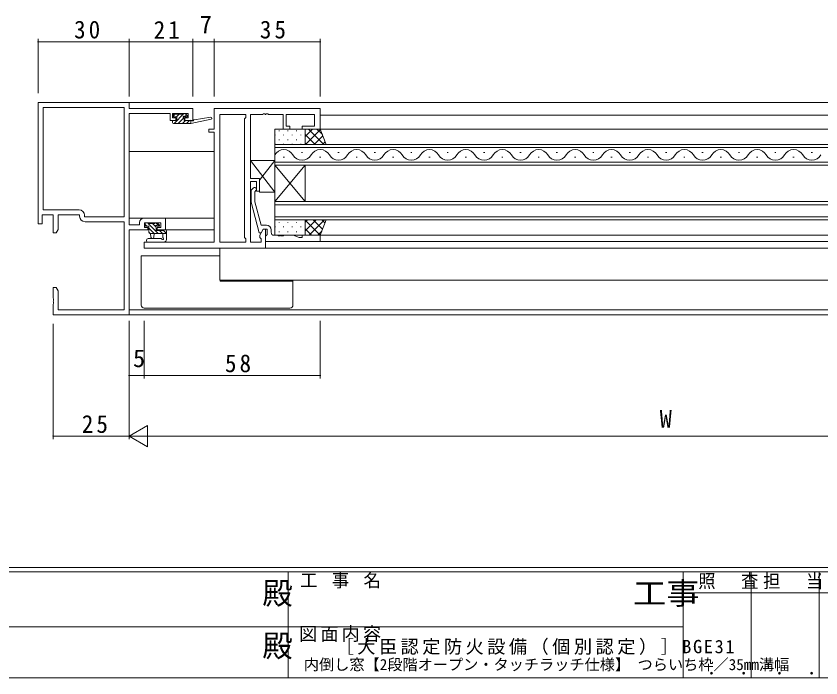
# Model space of a CAD drawing. Units: millimetres, scale not verified. Extents: x -594 to 199, y -420 to 144.
# Drawn here: x -295.8 to -30.6, y -420 to -201.9 of the extents above; entities that cross this region are included whole.
import ezdxf
from ezdxf.enums import TextEntityAlignment as Align

# ---------------------------------------------------------------- set-up
doc = ezdxf.new("R2010")
doc.units = ezdxf.units.MM
doc.header["$LTSCALE"] = 2
for name, color, linetype, lineweight in [('0-1_YKK_ZWAK', 7, 'Continuous', 9), ('0-3_YKK_12', 2, 'Continuous', 9), ('0-4_YKK_D', 6, 'Continuous', 9), ('0-5_YKK_13', 4, 'Continuous', 9), ('0-6_YKK_11', 7, 'Continuous', 9)]:
    doc.layers.add(name, color=color, linetype=linetype, lineweight=lineweight)
doc.layers.add('0-2_USER1', color=7, linetype='Continuous')
doc.styles.add('ＭＳ ゴシック', font='')
doc.styles.get('ＭＳ ゴシック').set_extended_font_data('MS Gothic')

msp = doc.modelspace()

# ---------------------------------------------------------------- linework, layer by layer
at = {"layer": '0-1_YKK_ZWAK'}
for p, q in [((178.8, -383.6), (-591.2, -383.6)), ((141, -385), (-591.2, -385)), ((-206.2, -385), (-206.2, -420)), ((-76, -385), (-76, -420)), ((-53.6, -385), (-53.6, -420)), ((-31.2, -385), (-31.2, -420)), ((-7.816, -391.999), (-76, -391.999)), ((-333.6, -403.199), (-204.8, -403.199)), ((-204.8, -403.199), (-76, -403.199)), ((-591.2, -420), (141, -420))]:
    msp.add_line(p, q, dxfattribs=at)
at = {"layer": '0-3_YKK_12'}
for p, q in [((-258.895, -230.325), (94.536, -230.325)), ((-195.595, -234.526), (31.236, -234.526)), ((31.736, -239.126), (-196.095, -239.126)), ((-258.595, -246.525), (-230.595, -246.525)), ((-210.595, -251.026), (-210.595, -244.226)), ((-210.595, -244.226), (46.236, -244.226)), ((46.236, -245.226), (-210.595, -245.226)), ((-207.795, -248.386), (-207.395, -248.386)), ((-201.795, -246.866), (-201.395, -246.866)), ((-195.796, -248.386), (-195.395, -248.386)), ((-189.795, -246.866), (-189.396, -246.866)), ((-183.795, -248.386), (-183.395, -248.386)), ((-177.795, -246.866), (-177.395, -246.866)), ((-171.795, -248.386), (-171.396, -248.386)), ((-165.795, -246.866), (-165.395, -246.866)), ((-159.795, -248.386), (-159.396, -248.386)), ((-153.795, -246.866), (-153.395, -246.866)), ((-147.795, -248.386), (-147.395, -248.386)), ((-141.796, -246.866), (-141.395, -246.866)), ((-135.795, -248.386), (-135.396, -248.386)), ((-129.795, -246.866), (-129.395, -246.866)), ((-123.796, -248.386), (-123.395, -248.386)), ((-117.795, -246.866), (-117.396, -246.866)), ((-111.796, -248.386), (-111.395, -248.386)), ((-105.795, -246.866), (-105.395, -246.866)), ((-99.795, -248.386), (-99.395, -248.386)), ((-93.795, -246.866), (-93.395, -246.866)), ((-87.796, -248.386), (-87.395, -248.386)), ((-81.795, -246.866), (-81.396, -246.866)), ((-75.795, -248.386), (-75.395, -248.386)), ((-69.795, -246.866), (-69.395, -246.866)), ((-63.795, -248.386), (-63.396, -248.386)), ((-57.795, -246.866), (-57.395, -246.866)), ((-51.795, -248.386), (-51.395, -248.386)), ((-45.795, -246.866), (-45.396, -246.866)), ((-39.795, -248.386), (-39.395, -248.386)), ((-33.795, -246.866), (-33.396, -246.866)), ((-210.595, -250.026), (46.236, -250.026)), ((-210.595, -263.026), (-200.596, -251.026)), ((-210.595, -251.026), (-200.596, -263.026)), ((-210.595, -251.026), (-210.595, -263.026)), ((46.236, -251.026), (-210.595, -251.026)), ((-200.596, -251.026), (-200.596, -263.026)), ((-210.595, -269.026), (-210.595, -263.026)), ((-210.595, -263.026), (46.236, -263.026)), ((46.236, -264.026), (-210.595, -264.026)), ((-230.595, -268.425), (-258.595, -268.425)), ((-210.595, -268.026), (46.236, -268.026)), ((46.236, -269.026), (-210.595, -269.026)), ((-246.896, -272.325), (-230.595, -272.325)), ((-195.895, -274.126), (31.536, -274.126)), ((-214.109, -278.326), (49.674, -278.326)), ((-213.295, -276.126), (48.936, -276.126)), ((-258.595, -298.695), (94.236, -298.695)), ((-258.895, -300.325), (94.536, -300.325))]:
    msp.add_line(p, q, dxfattribs=at)
msp.add_lwpolyline([(-228.665, -278.326), (-228.665, -288.925), (64.306, -288.925)], dxfattribs=at)
for centre, start, end in [((-207.595, -249.302), 29.20253, 150.79745), ((-195.595, -249.302), 29.20253, 150.79745), ((-183.595, -249.302), 29.20253, 150.79745), ((-171.595, -249.302), 29.20253, 150.79745), ((-159.595, -249.302), 29.20253, 150.79745), ((-147.595, -249.302), 29.20253, 150.79745), ((-135.596, -249.302), 29.20253, 150.79745), ((-123.595, -249.302), 29.20253, 150.79745), ((-111.595, -249.302), 29.20253, 150.79745), ((-99.595, -249.302), 29.20253, 150.79745), ((-87.595, -249.302), 29.20253, 150.79745), ((-75.595, -249.302), 29.20253, 150.79745), ((-63.595, -249.302), 29.20253, 150.79745), ((-51.596, -249.302), 29.20253, 150.79745), ((-39.596, -249.302), 29.20253, 150.79745), ((-201.595, -245.949), 209.20253, 330.79745), ((-189.596, -245.949), 209.20253, 330.79745), ((-177.595, -245.949), 209.20253, 330.79745), ((-165.595, -245.949), 209.20253, 330.79745), ((-153.595, -245.949), 209.20253, 330.79745), ((-141.595, -245.949), 209.20253, 330.79745), ((-129.595, -245.949), 209.20253, 330.79745), ((-117.595, -245.949), 209.20253, 330.79745), ((-105.595, -245.949), 209.20253, 330.79745), ((-93.595, -245.949), 209.20253, 330.79745), ((-81.595, -245.949), 209.20253, 330.79745), ((-69.596, -245.949), 209.20253, 330.79745), ((-57.596, -245.949), 209.20253, 330.79745), ((-45.595, -245.949), 209.20253, 330.79745), ((-33.596, -245.949), 209.20253, 330.79745)]:
    msp.add_arc(centre, 3.437, start, end, dxfattribs=at)
at = {"layer": '0-4_YKK_D'}
for p, q in [((-288.595, -227.325), (-288.595, -209.325)), ((-258.595, -227.325), (-258.595, -209.325)), ((-258.595, -228.325), (-258.595, -209.325)), ((-237.595, -228.325), (-237.595, -209.325)), ((-237.595, -228.325), (-237.595, -209.325)), ((-230.595, -228.325), (-230.595, -209.325)), ((-230.595, -228.325), (-230.595, -209.325)), ((-195.595, -228.325), (-195.595, -209.325)), ((-288.595, -210.325), (-258.595, -210.325)), ((-258.595, -210.325), (-237.595, -210.325)), ((-237.595, -210.325), (-230.595, -210.325)), ((-230.595, -210.325), (-195.595, -210.325)), ((-258.595, -302.325), (-258.595, -321.325)), ((-253.595, -302.325), (-253.595, -321.325)), ((-253.595, -302.325), (-253.595, -321.325)), ((-195.595, -302.325), (-195.595, -321.325)), ((-283.593, -303.325), (-283.593, -341.325)), ((-258.593, -303.325), (-258.593, -341.325)), ((-258.593, -303.325), (-258.593, -341.325)), ((-253.595, -320.325), (-258.595, -320.325)), ((-253.595, -320.325), (-195.595, -320.325)), ((-258.593, -340.325), (-252.531, -336.825)), ((-252.531, -343.825), (-252.531, -336.825)), ((-258.593, -340.325), (-283.593, -340.325)), ((-258.593, -340.325), (-246.469, -340.325)), ((-258.593, -340.325), (-252.531, -343.825)), ((-251.593, -340.325), (87.238, -340.325))]:
    msp.add_line(p, q, dxfattribs=at)
for centre, start, end in [((-288.595, -210.325), 0, 180), ((-288.595, -210.325), 180, 0), ((-258.595, -210.325), 0, 180), ((-258.595, -210.325), 0, 180), ((-258.595, -210.325), 180, 0), ((-258.595, -210.325), 180, 0), ((-237.595, -210.325), 0, 180), ((-237.595, -210.325), 0, 180), ((-237.595, -210.325), 180, 0), ((-237.595, -210.325), 180, 0), ((-230.595, -210.325), 0, 180), ((-230.595, -210.325), 0, 180), ((-230.595, -210.325), 180, 0), ((-230.595, -210.325), 180, 0), ((-195.595, -210.325), 0, 180), ((-195.595, -210.325), 180, 0), ((-258.595, -320.325), 0, 180), ((-258.595, -320.325), 180, 0), ((-253.595, -320.325), 0, 180), ((-253.595, -320.325), 0, 180), ((-253.595, -320.325), 180, 0), ((-253.595, -320.325), 180, 0), ((-195.595, -320.325), 0, 180), ((-195.595, -320.325), 180, 0), ((-283.593, -340.325), 0, 180), ((-283.593, -340.325), 180, 0)]:
    msp.add_arc(centre, 0.106, start, end, dxfattribs=at)
at = {"layer": '0-5_YKK_13'}
for p, q in [((-243.996, -234.788), (-243.232, -234.025)), ((-243.996, -234.825), (-243.996, -234.325)), ((-243.738, -237.225), (-240.538, -234.025)), ((-243.695, -234.025), (-243.195, -234.025)), ((-242.996, -234.225), (-240.996, -234.225)), ((-242.985, -235.125), (-242.085, -234.225)), ((-242.391, -237.225), (-240.563, -235.397)), ((-240.796, -234.025), (-240.195, -234.025)), ((-240.224, -235.058), (-239.631, -234.465)), ((-239.695, -235.125), (-240.035, -235.125)), ((-239.983, -234.113), (-239.483, -234.613)), ((-238.298, -237.225), (-231.536, -235.819)), ((-237.184, -236.052), (-231.642, -235.228)), ((-244.295, -236.925), (-244.295, -236.525)), ((-244.274, -236.414), (-244.107, -236.247)), ((-243.996, -236.225), (-242.896, -236.225)), ((-241.044, -237.225), (-240.044, -236.225)), ((-239.697, -237.225), (-238.697, -236.225)), ((-238.35, -237.225), (-238.298, -237.173)), ((-238.298, -236.225), (-238.21, -236.211)), ((-210.5, -240.961), (-210.5, -241.161)), ((-209.085, -239.546), (-209.085, -239.746)), ((-207.67, -240.961), (-207.67, -241.161)), ((-206.255, -239.546), (-206.255, -239.746)), ((-204.84, -240.961), (-204.84, -241.161)), ((-203.425, -239.546), (-203.425, -239.746)), ((-202.01, -240.961), (-202.01, -241.161)), ((-198.189, -239.126), (-200.596, -241.532)), ((-197.241, -244.226), (-200.596, -240.871)), ((-195.529, -239.294), (-200.461, -244.226)), ((-194.413, -244.226), (-199.513, -239.126)), ((-194.733, -241.326), (-197.632, -244.226)), ((-194.893, -240.917), (-196.684, -239.126)), ((-210.5, -243.991), (-210.5, -244.191)), ((-209.085, -242.576), (-209.085, -242.776)), ((-207.67, -243.991), (-207.67, -244.191)), ((-206.255, -242.576), (-206.255, -242.776)), ((-204.84, -243.991), (-204.84, -244.191)), ((-203.425, -242.576), (-203.425, -242.776)), ((-202.01, -243.991), (-202.01, -244.191)), ((-200.07, -244.226), (-200.596, -243.7)), ((-193.936, -243.358), (-194.804, -244.226)), ((-210.595, -259.926), (-218.595, -249.426)), ((-218.595, -249.426), (-218.595, -255.426)), ((-210.595, -249.426), (-218.595, -249.426)), ((-210.596, -249.426), (-215.595, -255.988)), ((-210.595, -259.926), (-210.595, -249.426)), ((-218.595, -255.426), (-215.595, -255.426)), ((-215.595, -255.426), (-215.595, -259.926)), ((-215.595, -259.926), (-210.595, -259.926)), ((-253.296, -270.855), (-253.296, -270.355)), ((-252.995, -270.055), (-252.495, -270.055)), ((-252.455, -270.059), (-252.3, -270.214)), ((-252.296, -270.255), (-250.196, -270.255)), ((-252.259, -270.255), (-248.959, -273.555)), ((-250.912, -270.255), (-249.933, -271.234)), ((-249.996, -270.055), (-249.396, -270.055)), ((-249.765, -270.055), (-248.721, -271.099)), ((-249.183, -270.143), (-248.683, -270.643)), ((-209.085, -269.846), (-209.085, -270.046)), ((-206.255, -269.846), (-206.255, -270.046)), ((-203.425, -269.846), (-203.425, -270.046)), ((-199.805, -269.026), (-200.596, -269.816)), ((-196.976, -269.026), (-200.596, -272.645)), ((-195.625, -274.126), (-200.596, -269.156)), ((-194.148, -269.026), (-199.248, -274.126)), ((-194.807, -272.115), (-197.897, -269.026)), ((-194.01, -270.084), (-195.068, -269.026)), ((-253.296, -270.566), (-252.706, -271.155)), ((-252.096, -271.766), (-250.306, -273.555)), ((-252.092, -273.116), (-251.657, -273.551)), ((-248.896, -271.155), (-249.235, -271.155)), ((-248.612, -272.555), (-247.612, -273.555)), ((-247.367, -272.453), (-246.296, -273.525)), ((-247.196, -272.355), (-246.595, -272.355)), ((-246.296, -272.655), (-246.296, -275.618)), ((-210.5, -271.261), (-210.5, -271.461)), ((-209.085, -272.876), (-209.085, -273.076)), ((-207.67, -271.261), (-207.67, -271.461)), ((-206.255, -272.876), (-206.255, -273.076)), ((-204.84, -271.261), (-204.84, -271.461)), ((-203.425, -272.876), (-203.425, -273.076)), ((-202.01, -271.261), (-202.01, -271.461)), ((-198.454, -274.126), (-200.596, -271.984)), ((-195.064, -272.77), (-196.419, -274.126)), ((-248.031, -275.225), (-252.279, -275.225)), ((-246.296, -273.555), (-251.596, -273.555)), ((-251.496, -273.555), (-251.394, -274.7)), ((-250.296, -273.555), (-250.397, -274.7)), ((-247.495, -274.736), (-247.495, -273.555)), ((-247.1, -276.425), (-252.279, -276.425)), ((-246.911, -276.358), (-246.479, -276.005)), ((-254.595, -280.925), (-253.595, -280.925)), ((-254.595, -297.125), (-254.595, -280.925)), ((-253.595, -280.925), (-228.665, -280.925)), ((-228.595, -288.925), (-228.595, -289.225)), ((-204.595, -289.225), (-204.595, -288.925)), ((-228.595, -289.225), (-205.595, -289.225)), ((-205.595, -298.125), (-253.595, -298.125))]:
    msp.add_line(p, q, dxfattribs=at)
for points in [[(-242.896, -236.225), (-242.896, -235.125), (-243.695, -235.125)], [(-240.496, -235.586), (-240.496, -236.225), (-238.298, -236.225)], [(-243.996, -237.225), (-238.298, -237.225), (-238.298, -236.225)], [(-252.096, -273.055), (-252.096, -271.155), (-252.995, -271.155)], [(-249.695, -271.616), (-249.695, -272.555), (-247.396, -272.555)], [(-228.498, -289.225), (-228.477, -289.15), (-228.457, -288.925)], [(-205.595, -289.225), (-204.595, -289.225), (-204.595, -297.125)]]:
    msp.add_lwpolyline(points, dxfattribs=at)
for points in [[(-200.596, -239.126), (-200.596, -244.226), (-210.595, -244.226), (-210.595, -239.126)], [(-200.596, -244.226), (-193.595, -244.226), (-195.595, -239.126), (-200.596, -239.126)], [(-200.596, -274.126), (-200.596, -269.026), (-210.595, -269.026), (-210.595, -274.126)], [(-200.596, -269.026), (-193.595, -269.026), (-195.595, -274.126), (-200.596, -274.126)]]:
    msp.add_lwpolyline(points, close=True, dxfattribs=at)
for centre, radius, start, end in [((-243.695, -234.325), 0.3, 90, 180), ((-243.695, -234.825), 0.3, 180, 270), ((-243.195, -234.225), 0.2, 0, 90), ((-240.796, -234.225), 0.2, 90, 180), ((-240.496, -235.125), 0.25, 33.05573, 236.94426), ((-240.796, -235.586), 0.3, 0, 56.94426), ((-240.035, -234.825), 0.3, 213.05573, 270), ((-240.195, -234.325), 0.3, 45, 90), ((-239.695, -234.825), 0.3, 270, 45), ((-237.139, -236.348), 0.3, 98.44934, 158.44934), ((-231.598, -235.525), 0.3, 281.7498, 98.44934), ((-243.996, -236.525), 0.3, 90, 180), ((-243.996, -236.925), 0.3, 180, 270), ((-238.163, -236.507), 0.3, 39.19753, 99.19753), ((-237.698, -236.128), 0.3, 219.19753, 338.44934), ((-252.995, -270.355), 0.3, 90, 180), ((-252.495, -270.255), 0.2, 0, 90), ((-249.996, -270.255), 0.2, 90, 180), ((-249.396, -270.355), 0.3, 45, 90), ((-252.995, -270.855), 0.3, 180, 270), ((-251.596, -273.055), 0.5, 180, 270), ((-249.695, -271.155), 0.25, 33.05573, 236.94426), ((-249.996, -271.616), 0.3, 0, 56.94426), ((-249.235, -270.855), 0.3, 213.05573, 270), ((-248.896, -270.855), 0.3, 270, 45), ((-247.196, -272.555), 0.2, 90, 180), ((-246.595, -272.655), 0.3, 0, 90), ((-252.279, -275.825), 0.6, 90, 270), ((-250.896, -274.655), 0.5, 185.09206, 354.90793), ((-248.031, -275.525), 0.3, 26.74368, 90), ((-247.495, -275.255), 0.3, 206.74368, 60), ((-247.196, -274.736), 0.3, 180, 239.99998), ((-246.796, -275.618), 0.5, 309.23453, 0), ((-247.1, -276.125), 0.3, 270, 309.23453), ((-253.595, -297.125), 1, 180, 270), ((-205.595, -297.125), 1, 270, 0)]:
    msp.add_arc(centre, radius, start, end, dxfattribs=at)
at = {"layer": '0-6_YKK_11'}
for p, q in [((-288.595, -230.325), (-258.595, -230.325)), ((-288.595, -270.325), (-288.595, -230.325)), ((-258.595, -230.325), (-258.595, -232.325)), ((-260.225, -231.955), (-286.966, -231.955)), ((-286.966, -231.955), (-286.966, -265.695)), ((-260.225, -268.025), (-260.225, -231.955)), ((-260.225, -268.025), (-260.225, -231.955)), ((-258.595, -232.325), (-237.595, -232.325)), ((-245.096, -233.955), (-258.595, -233.955)), ((-258.595, -233.955), (-258.595, -270.695)), ((-239.095, -233.955), (-244.295, -233.955)), ((-228.665, -234.256), (-228.665, -276.396)), ((-286.966, -265.695), (-275.065, -265.695)), ((-274.896, -267.325), (-281.965, -267.325)), ((-274.896, -267.855), (-274.896, -267.325)), ((-273.266, -267.495), (-273.266, -268.025)), ((-273.266, -268.025), (-260.225, -268.025)), ((-260.225, -269.655), (-273.095, -269.655)), ((-260.225, -298.695), (-260.225, -269.655)), ((-252.395, -272.325), (-258.595, -272.325)), ((-258.595, -272.325), (-258.595, -300.325)), ((-211.795, -273.124), (-211.795, -272.324)), ((-283.595, -294.867), (-283.595, -291.325)), ((-283.595, -291.325), (-282.595, -291.325)), ((-282.595, -291.325), (-281.965, -292.416)), ((-281.965, -292.416), (-281.965, -298.695)), ((-281.965, -298.695), (-260.225, -298.695)), ((-258.595, -300.325), (-283.595, -300.325))]:
    msp.add_line(p, q, dxfattribs=at)
for points in [[(-253.595, -278.326), (-213.595, -278.326), (-213.595, -272.126), (-214.395, -272.126), (-215.525, -274.083), (-215.525, -274.896), (-215.095, -275.326), (-215.095, -276.396), (-218.595, -276.396), (-218.595, -256.426), (-216.595, -256.426), (-216.595, -259.626), (-215.595, -259.626), (-215.595, -255.426), (-218.595, -255.426), (-218.595, -234.256), (-214.554, -234.256), (-214.37, -234.136), (-213.821, -234.136), (-213.637, -234.256), (-213.554, -234.256), (-213.37, -234.136), (-212.821, -234.136), (-212.637, -234.256), (-207.795, -234.256), (-207.795, -239.126), (-205.595, -239.126), (-205.595, -238.126), (-206.796, -238.126), (-206.796, -234.256), (-197.526, -234.256), (-197.526, -238.126), (-201.595, -238.126), (-201.595, -239.126), (-195.595, -239.126), (-195.595, -232.326), (-230.595, -232.326), (-230.595, -239.126), (-232.295, -239.126), (-232.295, -240.126)], [(-237.595, -232.325), (-237.595, -236.225), (-240.195, -236.225), (-240.195, -235.425), (-239.095, -235.425), (-239.095, -233.955)], [(-244.295, -233.955), (-244.295, -235.425), (-243.195, -235.425), (-243.195, -236.225), (-245.096, -236.225), (-245.096, -233.955)], [(-232.295, -240.126), (-230.595, -240.126), (-230.595, -276.396), (-253.595, -276.396), (-253.595, -278.326)], [(-217.62, -258.5), (-218.395, -259.275), (-218.395, -263.221), (-215.688, -273.324), (-215.088, -273.324), (-214.395, -272.124), (-213.095, -272.124), (-213.095, -273.924), (-213.295, -274.124), (-213.595, -274.424), (-213.595, -276.124)], [(-213.295, -270.824), (-215.116, -270.824), (-217.195, -263.063), (-217.195, -259.772), (-216.771, -259.348)], [(-281.965, -267.325), (-281.965, -272.234), (-282.595, -273.325), (-283.595, -273.325), (-283.595, -267.325), (-287.295, -267.325), (-287.295, -270.325), (-288.595, -270.325)], [(-258.595, -270.695), (-255.195, -270.695), (-255.195, -269.925)], [(-253.695, -268.425), (-246.595, -268.425), (-246.595, -272.325), (-249.395, -272.325), (-249.395, -271.525), (-248.095, -271.525), (-248.095, -270.055), (-253.565, -270.055), (-253.565, -271.525), (-252.395, -271.525), (-252.395, -272.325)], [(-213.595, -276.124), (-195.595, -276.124), (-195.595, -274.124), (-201.595, -274.124), (-201.595, -274.824), (-202.595, -274.824), (-204.519, -274.124), (-207.637, -274.124), (-207.821, -274.244), (-208.37, -274.244), (-208.554, -274.124), (-208.637, -274.124), (-208.821, -274.244), (-209.37, -274.244), (-209.554, -274.124), (-210.795, -274.124)], [(-283.595, -300.325), (-283.595, -296.783), (-283.475, -296.6), (-283.475, -296.05), (-283.595, -295.867), (-283.595, -295.783), (-283.475, -295.6), (-283.475, -295.05), (-283.595, -294.867)]]:
    msp.add_lwpolyline(points, dxfattribs=at)
msp.add_lwpolyline([(-228.665, -234.256), (-228.665, -276.396), (-220.095, -276.396), (-220.095, -275.326), (-220.526, -274.896), (-220.526, -235.756), (-220.095, -235.326), (-220.095, -234.256)], close=True, dxfattribs=at)
for centre, radius, start, end in [((-217.195, -258.924), 0.6, 314.99998, 135), ((-275.065, -267.495), 1.8, 0, 89.99998), ((-273.095, -267.855), 1.8, 180, 269.99998), ((-253.695, -269.925), 1.5, 90, 179.99998), ((-213.295, -272.324), 1.5, 0, 89.99998), ((-210.795, -273.124), 1, 180, 269.99998)]:
    msp.add_arc(centre, radius, start, end, dxfattribs=at)

# ---------------------------------------------------------------- texts
at = {"layer": '0-1_YKK_ZWAK', "color": 3, "style": 'ＭＳ ゴシック'}
for p in [(-214.682, -397.956), (-214.682, -415.278)]:
    msp.add_text('殿', height=7.331, dxfattribs=at).set_placement(p, align=Align.BOTTOM_LEFT)
at = {"layer": '0-1_YKK_ZWAK', "color": 3, "style": 'ＭＳ ゴシック', "width": 1.1}
msp.add_text('工事', height=7.331, dxfattribs=at).set_placement((-92.569, -397.956), align=Align.BOTTOM_LEFT)
at = {"layer": '0-1_YKK_ZWAK', "char_height": 4.399, "attachment_point": 7, "style": 'ＭＳ ゴシック'}
for s, insert in [('\\T1.22;\\W0.95;工\\~事\\~名', (-202.188, -390.533)), ('\\T1.24;\\W0.95;照\\~\\~査', (-71.011, -390.78)), ('\\T1.24;\\W0.95;担\\~\\~当', (-49.645, -390.78)), ('\\T1.17;図面内容', (-202.583, -408.148)), ('\\T1.24;\\W0.95;\\~．\\~．', (-71.545, -418.946)), ('\\T1.24;\\W0.95;\\~．\\~．', (-49.145, -418.946))]:
    msp.add_mtext(s, dxfattribs=dict(at, insert=insert))
at = {"layer": '0-2_USER1', "color": 4, "style": 'ＭＳ ゴシック'}
msp.add_text('内倒し窓【2段階オープン・タッチラッチ仕様】 つらいち枠／35mm溝幅', height=3.666, dxfattribs=at).set_placement((-200.994, -418.525), align=Align.BOTTOM_LEFT)
at = {"layer": '0-2_USER1', "insert": (-190.543, -412.449), "char_height": 4.399, "attachment_point": 7, "style": 'ＭＳ ゴシック'}
msp.add_mtext('\\T1.19;［大臣認定防火設備（個別認定）］BGE31', dxfattribs=at)
at = {"layer": '0-4_YKK_D', "color": 7, "style": 'ＭＳ ゴシック'}
for s, p in [('7', (-235.295, -209.325)), ('5', (-257.295, -319.325)), ('W', (-83.713, -339.325))]:
    msp.add_text(s, height=5.865, dxfattribs=at).set_placement(p, align=Align.BOTTOM_LEFT)
at = {"layer": '0-4_YKK_D', "color": 7, "char_height": 5.865, "attachment_point": 7, "style": 'ＭＳ ゴシック'}
for s, insert in [('\\T1.27;\\W0.95;30', (-276.726, -209.325)), ('\\T1.27;\\W0.95;21', (-250.496, -209.325)), ('\\T1.27;\\W0.95;35', (-215.495, -209.325)), ('\\T1.27;\\W0.95;58', (-226.996, -319.325)), ('\\T1.27;\\W0.95;25', (-274.175, -339.325))]:
    msp.add_mtext(s, dxfattribs=dict(at, insert=insert))

doc.saveas('drawing.dxf')
